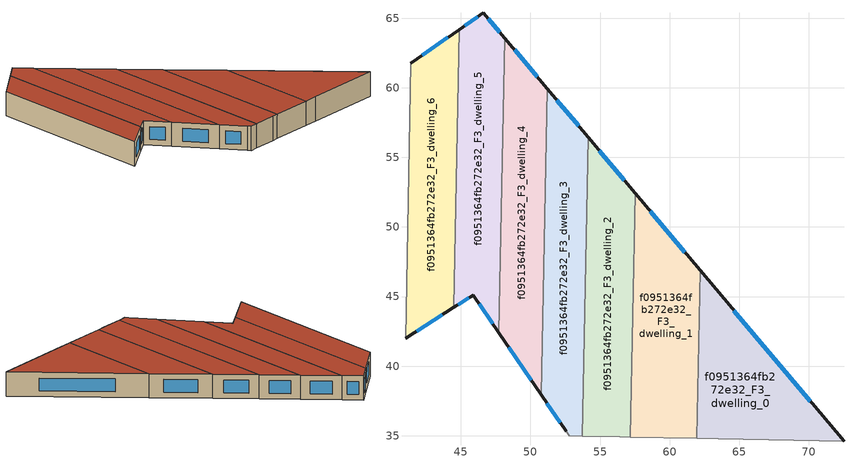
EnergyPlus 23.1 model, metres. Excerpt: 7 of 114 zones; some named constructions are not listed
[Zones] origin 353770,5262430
f0951364fb272e32_F3_dwelling_0
 floor to f0951364fb272e32_F2_dwelling_0 (EU_floor_Construction): 62.19,46.88 72.52,34.61 61.96,34.81 z9
 wall outside (EU_wall_Construction): 72.52,34.61 62.19,46.88 z9:12
 wall to f0951364fb272e32_F3_dwelling_1 (EU_wall_Construction): 62.19,46.88 61.96,34.81 z9:12
 wall to f0951364fb272e32_F3_dwelling_14 (EU_wall_Construction): 63.48,34.78 72.52,34.61 z9:12
 wall to f0951364fb272e32_F3_dwelling_15 (EU_wall_Construction): 61.96,34.81 63.48,34.78 z9:12
 window (EU_Window_Construction): 70.1,37.49 64.62,44 z9.7:11.3
 roof outside (EU_roof_Construction): 72.52,34.61 62.19,46.88 61.96,34.81 z12
f0951364fb272e32_F3_dwelling_1
 floor to f0951364fb272e32_F2_dwelling_1 (EU_floor_Construction): 57.52,52.43 62.19,46.88 61.96,34.81 57.18,34.91 z9
 wall outside (EU_wall_Construction): 62.19,46.88 57.52,52.43 z9:12
 wall to f0951364fb272e32_F3_dwelling_2 (EU_wall_Construction): 57.52,52.43 57.18,34.91 z9:12
 wall to f0951364fb272e32_F3_dwelling_15 (EU_wall_Construction): 57.18,34.91 61.96,34.81 z9:12
 window (EU_Window_Construction): 61.1,48.18 58.62,51.12 z9.7:11.3
 roof outside (EU_roof_Construction): 61.96,34.81 62.19,46.88 57.52,52.43 57.18,34.91 z12
f0951364fb272e32_F3_dwelling_2
 floor to f0951364fb272e32_F2_dwelling_2 (EU_floor_Construction): 54.15,56.43 57.52,52.43 57.18,34.91 53.73,34.97 z9
 wall outside (EU_wall_Construction): 57.52,52.43 54.15,56.43 z9:12
 wall to f0951364fb272e32_F3_dwelling_3 (EU_wall_Construction): 54.15,56.43 53.73,34.97 z9:12
 wall to f0951364fb272e32_F3_dwelling_16 (EU_wall_Construction): 53.73,34.97 56.41,34.92 z9:12
 wall to f0951364fb272e32_F3_dwelling_15 (EU_wall_Construction): 56.41,34.92 57.18,34.91 z9:12
 window (EU_Window_Construction): 56.73,53.37 54.94,55.49 z9.7:11.3
 roof outside (EU_roof_Construction): 57.18,34.91 57.52,52.43 54.15,56.43 53.73,34.97 z12
f0951364fb272e32_F3_dwelling_3
 floor to f0951364fb272e32_F2_dwelling_3 (EU_floor_Construction): 51.2,59.94 54.15,56.43 53.73,34.97 52.8,34.99 52.56,35.33 50.77,37.97 z9
 wall outside (EU_wall_Construction): 50.77,37.97 52.56,35.33 / 54.15,56.43 51.2,59.94 z9:12
 wall to f0951364fb272e32_F3_dwelling_4 (EU_wall_Construction): 51.2,59.94 50.77,37.97 z9:12
 wall to f0951364fb272e32_F3_dwelling_16 (EU_wall_Construction): 52.57,35.33 52.8,34.99 53.73,34.97 z9:12
 window (EU_Window_Construction): 51.19,37.35 52.14,35.95 / 53.46,57.26 51.89,59.12 z9.7:11.3
 roof outside (EU_roof_Construction): 53.73,34.97 54.15,56.43 51.2,59.94 50.77,37.97 52.56,35.33 52.8,34.99 z12
f0951364fb272e32_F3_dwelling_4
 floor to f0951364fb272e32_F2_dwelling_4 (EU_floor_Construction): 48.15,63.56 51.2,59.94 50.77,37.97 47.74,42.41 z9
 wall outside (EU_wall_Construction): 51.2,59.94 48.15,63.56 / 47.74,42.41 50.77,37.97 z9:12
 wall to f0951364fb272e32_F3_dwelling_5 (EU_wall_Construction): 48.15,63.56 47.74,42.41 z9:12
 window (EU_Window_Construction): 50.48,60.79 48.86,62.71 / 48.45,41.37 50.06,39.01 z9.7:11.3
 roof outside (EU_roof_Construction): 50.77,37.97 51.2,59.94 48.15,63.56 47.74,42.41 z12
f0951364fb272e32_F3_dwelling_5
 floor to f0951364fb272e32_F2_dwelling_5 (EU_floor_Construction): 46.61,65.39 48.15,63.56 47.74,42.41 45.89,45.11 44.49,44.22 44.88,64.18 z9
 wall outside (EU_wall_Construction): 44.49,44.22 45.89,45.11 47.74,42.41 / 48.15,63.56 46.61,65.39 44.88,64.18 z9:12
 wall to f0951364fb272e32_F3_dwelling_6 (EU_wall_Construction): 44.88,64.18 44.49,44.22 z9:12
 window (EU_Window_Construction): 46.33,44.48 47.3,43.04 / 44.82,44.43 45.56,44.9 / 46.2,65.11 45.29,64.46 / 47.79,63.99 46.97,64.96 z9.7:11.3
 roof outside (EU_roof_Construction): 47.74,42.41 48.15,63.56 46.61,65.39 44.88,64.18 44.49,44.22 45.89,45.11 z12
f0951364fb272e32_F3_dwelling_6
 floor to f0951364fb272e32_F2_dwelling_6 (EU_floor_Construction): 44.88,64.18 44.49,44.22 41.03,42.01 41.41,61.75 z9
 wall outside (EU_wall_Construction): 41.03,42.01 44.49,44.22 / 44.88,64.18 41.41,61.75 z9:12
 wall to f0951364fb272e32_F3_dwelling_7 (EU_wall_Construction): 41.41,61.75 41.03,42.01 z9:12
 window (EU_Window_Construction): 41.84,42.53 43.68,43.7 / 44.07,63.61 42.23,62.32 z9.7:11.3
 roof outside (EU_roof_Construction): 44.49,44.22 44.88,64.18 41.41,61.75 41.03,42.01 z12
[SCHEDULE:FILE] Column Number=1; Rows to Skip at Top=0; Number of Hours of Data=8760; Column Separator=Comma; Interpolate to Timestep=No; Minutes per Item=60; Adjust Schedule for Daylight Savings=Yes
Name | File
EU_Step8_GainSchedule_f0951364fb272e32_F1_dwelling_13_f000 | ../../schedules/f0951364fb272e32/f0951364fb272e32_F1_dwelling_13_f000_gain.csv
EU_Step8_GainSchedule_f0951364fb272e32_F1_dwelling_14_f000 | ../../schedules/f0951364fb272e32/f0951364fb272e32_F1_dwelling_14_f000_gain.csv
EU_Step8_GainSchedule_f0951364fb272e32_F1_dwelling_15_f000 | ../../schedules/f0951364fb272e32/f0951364fb272e32_F1_dwelling_15_f000_gain.csv
EU_Step8_GainSchedule_f0951364fb272e32_F1_dwelling_16_f000 | ../../schedules/f0951364fb272e32/f0951364fb272e32_F1_dwelling_16_f000_gain.csv
EU_Step8_GainSchedule_f0951364fb272e32_F1_dwelling_17_f000 | ../../schedules/f0951364fb272e32/f0951364fb272e32_F1_dwelling_17_f000_gain.csv
EU_Step8_GainSchedule_f0951364fb272e32_F1_dwelling_18_f000 | ../../schedules/f0951364fb272e32/f0951364fb272e32_F1_dwelling_18_f000_gain.csv
EU_Step8_GainSchedule_f0951364fb272e32_F1_dwelling_19_f000 | ../../schedules/f0951364fb272e32/f0951364fb272e32_F1_dwelling_19_f000_gain.csv
EU_Step8_GainSchedule_f0951364fb272e32_F1_dwelling_20_f000 | ../../schedules/f0951364fb272e32/f0951364fb272e32_F1_dwelling_20_f000_gain.csv
EU_Step8_GainSchedule_f0951364fb272e32_F1_dwelling_21_f000 | ../../schedules/f0951364fb272e32/f0951364fb272e32_F1_dwelling_21_f000_gain.csv
EU_Step8_GainSchedule_f0951364fb272e32_F1_dwelling_22_f000 | ../../schedules/f0951364fb272e32/f0951364fb272e32_F1_dwelling_22_f000_gain.csv
EU_Step8_GainSchedule_f0951364fb272e32_F1_dwelling_23_f000 | ../../schedules/f0951364fb272e32/f0951364fb272e32_F1_dwelling_23_f000_gain.csv
EU_Step8_GainSchedule_f0951364fb272e32_F1_dwelling_24_f000 | ../../schedules/f0951364fb272e32/f0951364fb272e32_F1_dwelling_24_f000_gain.csv
EU_Step8_GainSchedule_f0951364fb272e32_F1_dwelling_25_f000 | ../../schedules/f0951364fb272e32/f0951364fb272e32_F1_dwelling_25_f000_gain.csv
EU_Step8_GainSchedule_f0951364fb272e32_F1_dwelling_26_f000 | ../../schedules/f0951364fb272e32/f0951364fb272e32_F1_dwelling_26_f000_gain.csv
EU_Step8_GainSchedule_f0951364fb272e32_F1_dwelling_27_f000 | ../../schedules/f0951364fb272e32/f0951364fb272e32_F1_dwelling_27_f000_gain.csv
EU_Step8_GainSchedule_f0951364fb272e32_F1_dwelling_28_f000 | ../../schedules/f0951364fb272e32/f0951364fb272e32_F1_dwelling_28_f000_gain.csv
